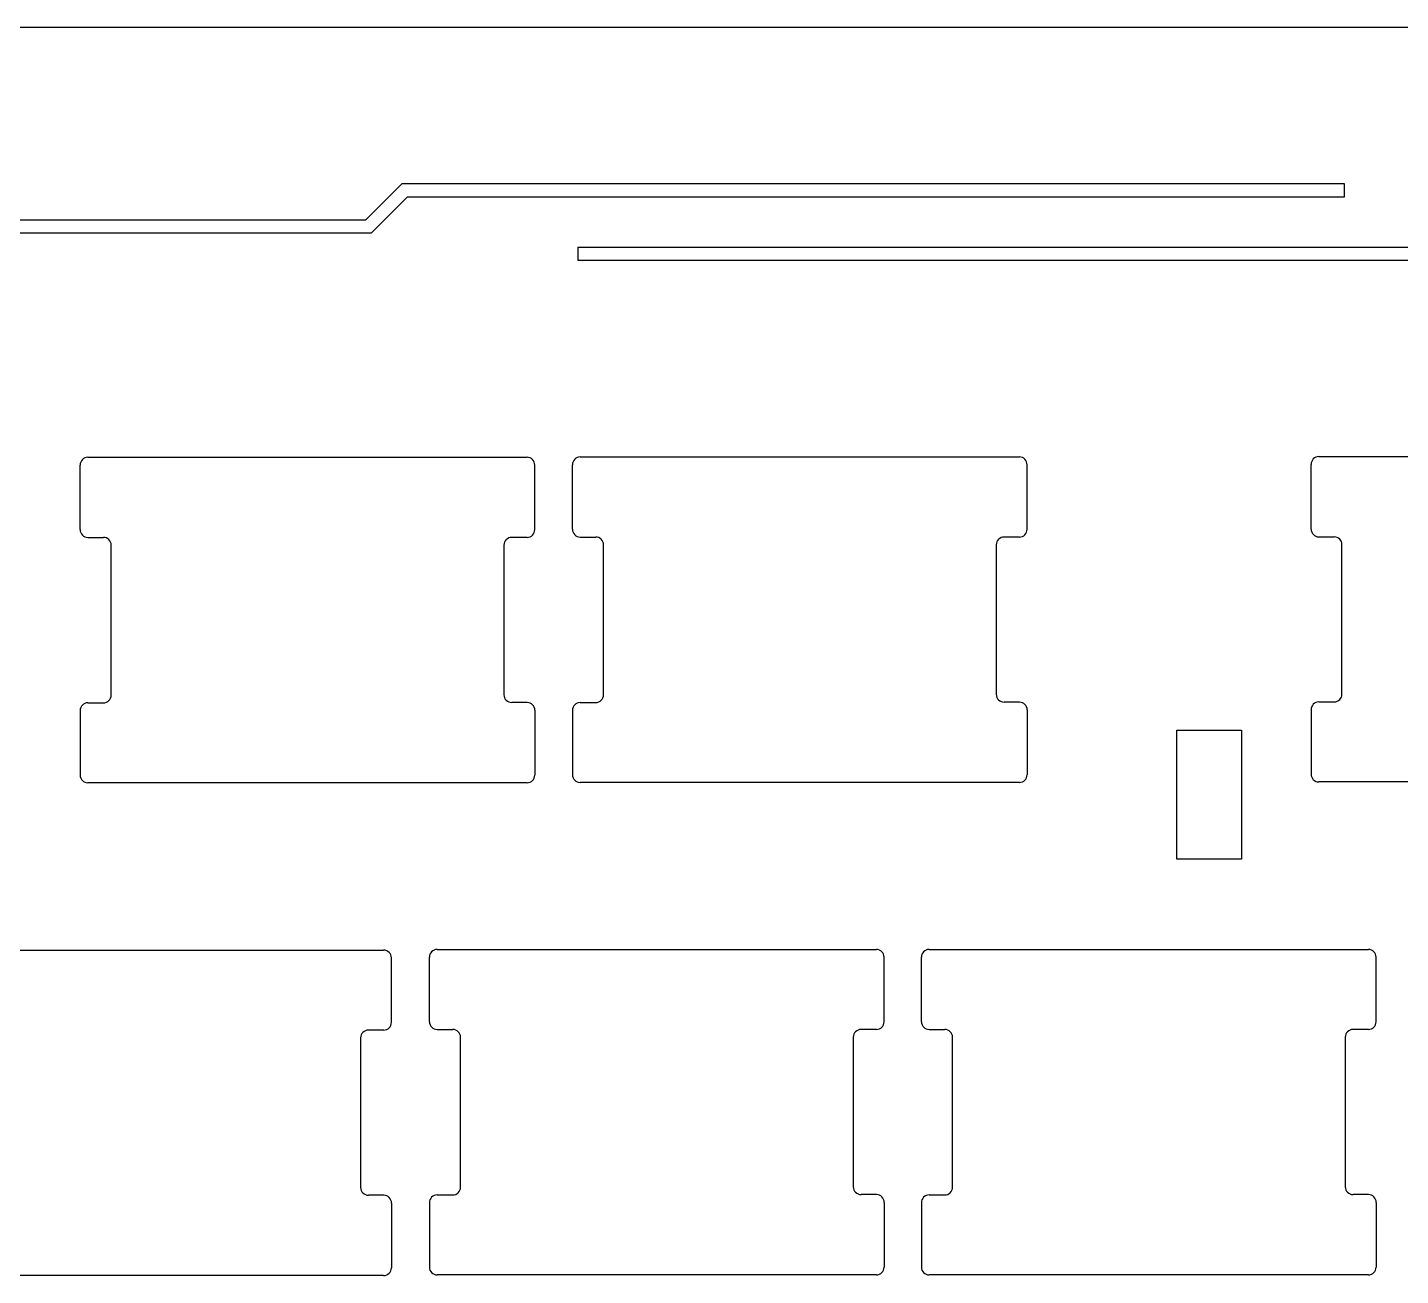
# Model space of a CAD drawing. Extents: x 7 to 394, y -192 to -46.
# Drawn here: x 268.3 to 321.4, y -101.7 to -53.4 of the extents above; entities that cross this region are included whole.
import ezdxf

# ---------------------------------------------------------------- set-up
doc = ezdxf.new("R2010")
doc.units = 0
doc.layers.add('Pcb_17aa', color=7, linetype='CONTINUOUS')

msp = doc.modelspace()

# ---------------------------------------------------------------- linework, layer by layer
at = {"layer": 'Pcb_17aa'}
for p, q in [((388.637, -53.3832), (266.466, -53.3806)), ((388.637, -53.3832, -1.6), (266.466, -53.3806, -1.6)), ((388.637, -53.3832), (266.466, -53.3806)), ((388.637, -53.3832, -1.6), (266.466, -53.3806, -1.6)), ((281.346, -60.8432), (282.755, -59.4335)), ((281.346, -60.8432, -1.6), (282.755, -59.4335, -1.6)), ((281.346, -60.8432), (282.755, -59.4335)), ((281.346, -60.8432, -1.6), (282.755, -59.4335, -1.6)), ((282.755, -59.4335), (282.755, -59.4335, -1.6)), ((319.255, -59.4335), (282.755, -59.4335)), ((319.255, -59.4335, -1.6), (282.755, -59.4335, -1.6)), ((282.755, -59.4335), (282.755, -59.4335, -1.6)), ((319.255, -59.4335), (282.755, -59.4335)), ((319.255, -59.4335, -1.6), (282.755, -59.4335, -1.6)), ((319.255, -59.4335), (319.255, -59.4335, -1.6)), ((319.255, -59.9338), (319.255, -59.4335)), ((319.255, -59.9338, -1.6), (319.255, -59.4335, -1.6)), ((319.255, -59.4335), (319.255, -59.4335, -1.6)), ((319.255, -59.9338), (319.255, -59.4335)), ((319.255, -59.9338, -1.6), (319.255, -59.4335, -1.6)), ((281.564, -61.3435), (282.976, -59.9313)), ((281.564, -61.3435, -1.6), (282.976, -59.9313, -1.6)), ((281.564, -61.3435), (282.976, -59.9313)), ((281.564, -61.3435, -1.6), (282.976, -59.9313, -1.6)), ((282.976, -59.9313), (282.976, -59.9313, -1.6)), ((282.976, -59.9313), (282.976, -59.9313, -1.6)), ((282.976, -59.9313), (319.255, -59.9338)), ((282.976, -59.9313, -1.6), (319.255, -59.9338, -1.6)), ((282.976, -59.9313), (319.255, -59.9338)), ((282.976, -59.9313, -1.6), (319.255, -59.9338, -1.6)), ((319.255, -59.9338), (319.255, -59.9338, -1.6)), ((319.255, -59.9338), (319.255, -59.9338, -1.6)), ((281.346, -60.8432), (265.844, -60.8432)), ((281.346, -60.8432, -1.6), (265.844, -60.8432, -1.6)), ((281.346, -60.8432), (265.844, -60.8432)), ((281.346, -60.8432, -1.6), (265.844, -60.8432, -1.6)), ((281.346, -60.8432), (281.346, -60.8432, -1.6)), ((281.346, -60.8432), (281.346, -60.8432, -1.6)), ((281.564, -61.3435), (265.844, -61.3435)), ((281.564, -61.3435, -1.6), (265.844, -61.3435, -1.6)), ((281.564, -61.3435), (265.844, -61.3435)), ((281.564, -61.3435, -1.6), (265.844, -61.3435, -1.6)), ((281.564, -61.3435), (281.564, -61.3435, -1.6)), ((281.564, -61.3435), (281.564, -61.3435, -1.6)), ((289.563, -61.8846), (289.563, -61.8846, -1.6)), ((289.563, -61.8846), (363.992, -61.8846)), ((289.563, -61.8846, -1.6), (363.992, -61.8846, -1.6)), ((289.563, -61.8846), (289.563, -61.8846, -1.6)), ((289.563, -61.8846), (289.563, -62.3849)), ((289.563, -61.8846, -1.6), (289.563, -62.3849, -1.6)), ((289.563, -61.8846), (363.992, -61.8846)), ((289.563, -61.8846), (289.563, -62.3849)), ((289.563, -61.8846, -1.6), (363.992, -61.8846, -1.6)), ((289.563, -61.8846, -1.6), (289.563, -62.3849, -1.6)), ((289.563, -62.3849), (289.563, -62.3849, -1.6)), ((289.563, -62.3849), (289.563, -62.3849, -1.6)), ((289.563, -62.3849), (363.992, -62.3849)), ((289.563, -62.3849, -1.6), (363.992, -62.3849, -1.6)), ((289.563, -62.3849), (363.992, -62.3849)), ((289.563, -62.3849, -1.6), (363.992, -62.3849, -1.6)), ((270.594, -70.0202), (270.594, -70.0202, -1.6)), ((270.594, -70.0202), (287.599, -70.0202)), ((270.594, -70.0202, -1.6), (287.599, -70.0202, -1.6)), ((270.594, -70.0202), (270.594, -70.0202, -1.6)), ((270.594, -70.0202), (287.599, -70.0202)), ((270.594, -70.0202, -1.6), (287.599, -70.0202, -1.6)), ((287.599, -70.0202), (287.599, -70.0202, -1.6)), ((287.599, -70.0202), (287.599, -70.0202, -1.6)), ((289.657, -70.0075), (289.657, -70.0075, -1.6)), ((289.657, -70.0075), (306.662, -70.0075)), ((289.657, -70.0075, -1.6), (306.662, -70.0075, -1.6)), ((289.657, -70.0075), (289.657, -70.0075, -1.6)), ((289.657, -70.0075), (306.662, -70.0075)), ((289.657, -70.0075, -1.6), (306.662, -70.0075, -1.6)), ((306.662, -70.0075), (306.662, -70.0075, -1.6)), ((306.662, -70.0075), (306.662, -70.0075, -1.6)), ((318.257, -69.9948), (318.257, -69.9948, -1.6)), ((318.257, -69.9948), (318.257, -69.9948, -1.6)), ((318.257, -69.9948), (335.262, -69.9948)), ((318.257, -69.9948, -1.6), (335.262, -69.9948, -1.6)), ((318.257, -69.9948), (335.262, -69.9948)), ((318.257, -69.9948, -1.6), (335.262, -69.9948, -1.6)), ((270.294, -70.3202), (270.294, -70.3202, -1.6)), ((270.294, -70.3202), (270.294, -70.3202, -1.6)), ((270.294, -72.8193), (270.294, -70.3202)), ((270.294, -72.8193, -1.6), (270.294, -70.3202, -1.6)), ((270.294, -72.8193), (270.294, -70.3202)), ((270.294, -72.8193, -1.6), (270.294, -70.3202, -1.6)), ((287.899, -70.3202), (287.899, -70.3202, -1.6)), ((287.901, -72.8193), (287.899, -70.3202)), ((287.901, -72.8193, -1.6), (287.899, -70.3202, -1.6)), ((287.899, -70.3202), (287.899, -70.3202, -1.6)), ((287.901, -72.8193), (287.899, -70.3202)), ((287.901, -72.8193, -1.6), (287.899, -70.3202, -1.6)), ((289.357, -70.3075), (289.357, -70.3075, -1.6)), ((289.357, -70.3075), (289.357, -70.3075, -1.6)), ((289.357, -72.8066), (289.357, -70.3075)), ((289.357, -72.8066, -1.6), (289.357, -70.3075, -1.6)), ((289.357, -72.8066), (289.357, -70.3075)), ((289.357, -72.8066, -1.6), (289.357, -70.3075, -1.6)), ((306.962, -70.3075), (306.962, -70.3075, -1.6)), ((306.964, -72.8066), (306.962, -70.3075)), ((306.964, -72.8066, -1.6), (306.962, -70.3075, -1.6)), ((306.962, -70.3075), (306.962, -70.3075, -1.6)), ((306.964, -72.8066), (306.962, -70.3075)), ((306.964, -72.8066, -1.6), (306.962, -70.3075, -1.6)), ((317.957, -70.2948), (317.957, -70.2948, -1.6)), ((317.96, -72.7989), (317.957, -70.2948)), ((317.96, -72.7989, -1.6), (317.957, -70.2948, -1.6)), ((317.957, -70.2948), (317.957, -70.2948, -1.6)), ((317.96, -72.7989), (317.957, -70.2948)), ((317.96, -72.7989, -1.6), (317.957, -70.2948, -1.6)), ((270.294, -72.8193), (270.294, -72.8193, -1.6)), ((270.294, -72.8193), (270.294, -72.8193, -1.6)), ((287.901, -72.8193), (287.901, -72.8193, -1.6)), ((287.901, -72.8193), (287.901, -72.8193, -1.6)), ((289.357, -72.8066), (289.357, -72.8066, -1.6)), ((289.357, -72.8066), (289.357, -72.8066, -1.6)), ((306.964, -72.8066), (306.964, -72.8066, -1.6)), ((306.964, -72.8066), (306.964, -72.8066, -1.6)), ((317.96, -72.7989), (317.96, -72.7989, -1.6)), ((317.96, -72.7989), (317.96, -72.7989, -1.6)), ((270.594, -73.1193), (271.198, -73.1187)), ((270.594, -73.1193, -1.6), (271.198, -73.1187, -1.6)), ((270.594, -73.1193), (271.198, -73.1187)), ((270.594, -73.1193, -1.6), (271.198, -73.1187, -1.6)), ((270.594, -73.1193), (270.594, -73.1193, -1.6)), ((270.594, -73.1193), (270.594, -73.1193, -1.6)), ((271.198, -73.1187), (271.198, -73.1187, -1.6)), ((271.198, -73.1187), (271.198, -73.1187, -1.6)), ((287.007, -73.119), (287.007, -73.119, -1.6)), ((287.601, -73.1193), (287.007, -73.119)), ((287.601, -73.1193, -1.6), (287.007, -73.119, -1.6)), ((287.007, -73.119), (287.007, -73.119, -1.6)), ((287.601, -73.1193), (287.007, -73.119)), ((287.601, -73.1193, -1.6), (287.007, -73.119, -1.6)), ((287.601, -73.1193), (287.601, -73.1193, -1.6)), ((287.601, -73.1193), (287.601, -73.1193, -1.6)), ((289.657, -73.1066), (290.261, -73.106)), ((289.657, -73.1066, -1.6), (290.261, -73.106, -1.6)), ((289.657, -73.1066), (290.261, -73.106)), ((289.657, -73.1066, -1.6), (290.261, -73.106, -1.6)), ((289.657, -73.1066), (289.657, -73.1066, -1.6)), ((289.657, -73.1066), (289.657, -73.1066, -1.6)), ((290.261, -73.106), (290.261, -73.106, -1.6)), ((290.261, -73.106), (290.261, -73.106, -1.6)), ((306.07, -73.1063), (306.07, -73.1063, -1.6)), ((306.664, -73.1066), (306.07, -73.1063)), ((306.664, -73.1066, -1.6), (306.07, -73.1063, -1.6)), ((306.07, -73.1063), (306.07, -73.1063, -1.6)), ((306.664, -73.1066), (306.07, -73.1063)), ((306.664, -73.1066, -1.6), (306.07, -73.1063, -1.6)), ((306.664, -73.1066), (306.664, -73.1066, -1.6)), ((306.664, -73.1066), (306.664, -73.1066, -1.6)), ((318.26, -73.0989), (318.26, -73.0989, -1.6)), ((318.26, -73.0989), (318.853, -73.0992)), ((318.26, -73.0989, -1.6), (318.853, -73.0992, -1.6)), ((318.26, -73.0989), (318.26, -73.0989, -1.6)), ((318.26, -73.0989), (318.853, -73.0992)), ((318.26, -73.0989, -1.6), (318.853, -73.0992, -1.6)), ((318.853, -73.0992), (318.853, -73.0992, -1.6)), ((318.853, -73.0992), (318.853, -73.0992, -1.6)), ((271.498, -73.4187), (271.498, -73.4187, -1.6)), ((271.498, -73.4187), (271.498, -73.4187, -1.6)), ((271.498, -79.2246), (271.498, -73.4187)), ((271.498, -79.2246, -1.6), (271.498, -73.4187, -1.6)), ((271.498, -79.2246), (271.498, -73.4187)), ((271.498, -79.2246, -1.6), (271.498, -73.4187, -1.6)), ((286.707, -73.419), (286.707, -73.419, -1.6)), ((286.707, -73.419), (286.707, -73.419, -1.6)), ((286.707, -73.419), (286.707, -79.2096)), ((286.707, -73.419, -1.6), (286.707, -79.2096, -1.6)), ((286.707, -73.419), (286.707, -79.2096)), ((286.707, -73.419, -1.6), (286.707, -79.2096, -1.6)), ((290.561, -73.406), (290.561, -73.406, -1.6)), ((290.561, -73.406), (290.561, -73.406, -1.6)), ((290.561, -79.2119), (290.561, -73.406)), ((290.561, -79.2119, -1.6), (290.561, -73.406, -1.6)), ((290.561, -79.2119), (290.561, -73.406)), ((290.561, -79.2119, -1.6), (290.561, -73.406, -1.6)), ((305.77, -73.4063), (305.77, -73.4063, -1.6)), ((305.77, -73.4063), (305.77, -73.4063, -1.6)), ((305.77, -73.4063), (305.77, -79.1969)), ((305.77, -73.4063, -1.6), (305.77, -79.1969, -1.6)), ((305.77, -73.4063), (305.77, -79.1969)), ((305.77, -73.4063, -1.6), (305.77, -79.1969, -1.6)), ((319.153, -73.3992), (319.153, -73.3992, -1.6)), ((319.154, -79.1896), (319.153, -73.3992)), ((319.154, -79.1896, -1.6), (319.153, -73.3992, -1.6)), ((319.153, -73.3992), (319.153, -73.3992, -1.6)), ((319.154, -79.1896), (319.153, -73.3992)), ((319.154, -79.1896, -1.6), (319.153, -73.3992, -1.6)), ((286.707, -79.2096), (286.707, -79.2096, -1.6)), ((286.707, -79.2096), (286.707, -79.2096, -1.6)), ((290.561, -79.2119), (290.561, -79.2119, -1.6)), ((290.561, -79.2119), (290.561, -79.2119, -1.6)), ((305.77, -79.1969), (305.77, -79.1969, -1.6)), ((305.77, -79.1969), (305.77, -79.1969, -1.6)), ((319.154, -79.1896), (319.154, -79.1896, -1.6)), ((319.154, -79.1896), (319.154, -79.1896, -1.6)), ((270.594, -79.5246), (270.594, -79.5246, -1.6)), ((270.594, -79.5246), (270.594, -79.5246, -1.6)), ((270.594, -79.5246), (271.198, -79.5246)), ((270.594, -79.5246, -1.6), (271.198, -79.5246, -1.6)), ((270.594, -79.5246), (271.198, -79.5246)), ((270.594, -79.5246, -1.6), (271.198, -79.5246, -1.6)), ((271.198, -79.5246), (271.198, -79.5246, -1.6)), ((271.198, -79.5246), (271.198, -79.5246, -1.6)), ((271.498, -79.2246), (271.498, -79.2246, -1.6)), ((271.498, -79.2246), (271.498, -79.2246, -1.6)), ((287.007, -79.5096), (287.007, -79.5096, -1.6)), ((287.007, -79.5096), (287.007, -79.5096, -1.6)), ((287.604, -79.5119), (287.007, -79.5096)), ((287.604, -79.5119, -1.6), (287.007, -79.5096, -1.6)), ((287.604, -79.5119), (287.007, -79.5096)), ((287.604, -79.5119, -1.6), (287.007, -79.5096, -1.6)), ((287.604, -79.5119), (287.604, -79.5119, -1.6)), ((287.604, -79.5119), (287.604, -79.5119, -1.6)), ((289.657, -79.5119), (289.657, -79.5119, -1.6)), ((289.657, -79.5119), (289.657, -79.5119, -1.6)), ((289.657, -79.5119), (290.261, -79.5119)), ((289.657, -79.5119, -1.6), (290.261, -79.5119, -1.6)), ((289.657, -79.5119), (290.261, -79.5119)), ((289.657, -79.5119, -1.6), (290.261, -79.5119, -1.6)), ((290.261, -79.5119), (290.261, -79.5119, -1.6)), ((290.261, -79.5119), (290.261, -79.5119, -1.6)), ((306.07, -79.4969), (306.07, -79.4969, -1.6)), ((306.07, -79.4969), (306.07, -79.4969, -1.6)), ((306.667, -79.4992), (306.07, -79.4969)), ((306.667, -79.4992, -1.6), (306.07, -79.4969, -1.6)), ((306.667, -79.4992), (306.07, -79.4969)), ((306.667, -79.4992, -1.6), (306.07, -79.4969, -1.6)), ((306.667, -79.4992), (306.667, -79.4992, -1.6)), ((306.667, -79.4992), (306.667, -79.4992, -1.6)), ((318.257, -79.489), (318.257, -79.489, -1.6)), ((318.257, -79.489), (318.854, -79.4896)), ((318.257, -79.489, -1.6), (318.854, -79.4896, -1.6)), ((318.257, -79.489), (318.257, -79.489, -1.6)), ((318.257, -79.489), (318.854, -79.4896)), ((318.257, -79.489, -1.6), (318.854, -79.4896, -1.6)), ((318.854, -79.4896), (318.854, -79.4896, -1.6)), ((318.854, -79.4896), (318.854, -79.4896, -1.6)), ((270.294, -79.8246), (270.294, -79.8246, -1.6)), ((270.294, -79.8246), (270.294, -82.3186)), ((270.294, -79.8246, -1.6), (270.294, -82.3186, -1.6)), ((270.294, -79.8246), (270.294, -79.8246, -1.6)), ((270.294, -79.8246), (270.294, -82.3186)), ((270.294, -79.8246, -1.6), (270.294, -82.3186, -1.6)), ((287.904, -79.8119), (287.899, -82.3189)), ((287.904, -79.8119, -1.6), (287.899, -82.3189, -1.6)), ((287.904, -79.8119), (287.899, -82.3189)), ((287.904, -79.8119, -1.6), (287.899, -82.3189, -1.6)), ((287.904, -79.8119), (287.904, -79.8119, -1.6)), ((287.904, -79.8119), (287.904, -79.8119, -1.6)), ((289.357, -79.8119), (289.357, -79.8119, -1.6)), ((289.357, -79.8119), (289.357, -82.3059)), ((289.357, -79.8119, -1.6), (289.357, -82.3059, -1.6)), ((289.357, -79.8119), (289.357, -79.8119, -1.6)), ((289.357, -79.8119), (289.357, -82.3059)), ((289.357, -79.8119, -1.6), (289.357, -82.3059, -1.6)), ((306.967, -79.7992), (306.962, -82.3062)), ((306.967, -79.7992, -1.6), (306.962, -82.3062, -1.6)), ((306.967, -79.7992), (306.962, -82.3062)), ((306.967, -79.7992, -1.6), (306.962, -82.3062, -1.6)), ((306.967, -79.7992), (306.967, -79.7992, -1.6)), ((306.967, -79.7992), (306.967, -79.7992, -1.6)), ((317.957, -79.789), (317.957, -79.789, -1.6)), ((317.957, -79.789), (317.957, -79.789, -1.6)), ((317.957, -79.789), (317.957, -82.2881)), ((317.957, -79.789, -1.6), (317.957, -82.2881, -1.6)), ((317.957, -79.789), (317.957, -82.2881)), ((317.957, -79.789, -1.6), (317.957, -82.2881, -1.6)), ((312.758, -80.5777), (312.758, -80.5777, -1.6)), ((312.758, -85.5777), (312.758, -80.5777)), ((312.758, -85.5777, -1.6), (312.758, -80.5777, -1.6)), ((312.758, -80.5777), (312.758, -80.5777, -1.6)), ((312.758, -80.5777), (315.26, -80.5777)), ((312.758, -80.5777, -1.6), (315.26, -80.5777, -1.6)), ((312.758, -85.5777), (312.758, -80.5777)), ((312.758, -80.5777), (315.26, -80.5777)), ((312.758, -85.5777, -1.6), (312.758, -80.5777, -1.6)), ((312.758, -80.5777, -1.6), (315.26, -80.5777, -1.6)), ((315.26, -80.5777), (315.26, -80.5777, -1.6)), ((315.26, -80.5777), (315.26, -80.5777, -1.6)), ((315.26, -80.5777), (315.26, -85.5777)), ((315.26, -80.5777, -1.6), (315.26, -85.5777, -1.6)), ((315.26, -80.5777), (315.26, -85.5777)), ((315.26, -80.5777, -1.6), (315.26, -85.5777, -1.6)), ((270.294, -82.3186), (270.294, -82.3186, -1.6)), ((270.294, -82.3186), (270.294, -82.3186, -1.6)), ((287.899, -82.3189), (287.899, -82.3189, -1.6)), ((287.899, -82.3189), (287.899, -82.3189, -1.6)), ((289.357, -82.3059), (289.357, -82.3059, -1.6)), ((289.357, -82.3059), (289.357, -82.3059, -1.6)), ((306.962, -82.3062), (306.962, -82.3062, -1.6)), ((306.962, -82.3062), (306.962, -82.3062, -1.6)), ((317.957, -82.2881), (317.957, -82.2881, -1.6)), ((317.957, -82.2881), (317.957, -82.2881, -1.6)), ((270.594, -82.6186), (270.594, -82.6186, -1.6)), ((287.599, -82.6189), (270.594, -82.6186)), ((287.599, -82.6189, -1.6), (270.594, -82.6186, -1.6)), ((270.594, -82.6186), (270.594, -82.6186, -1.6)), ((287.599, -82.6189), (270.594, -82.6186)), ((287.599, -82.6189, -1.6), (270.594, -82.6186, -1.6)), ((287.599, -82.6189), (287.599, -82.6189, -1.6)), ((287.599, -82.6189), (287.599, -82.6189, -1.6)), ((289.657, -82.6059), (289.657, -82.6059, -1.6)), ((306.662, -82.6062), (289.657, -82.6059)), ((306.662, -82.6062, -1.6), (289.657, -82.6059, -1.6)), ((289.657, -82.6059), (289.657, -82.6059, -1.6)), ((306.662, -82.6062), (289.657, -82.6059)), ((306.662, -82.6062, -1.6), (289.657, -82.6059, -1.6)), ((306.662, -82.6062), (306.662, -82.6062, -1.6)), ((306.662, -82.6062), (306.662, -82.6062, -1.6)), ((318.257, -82.5881), (318.257, -82.5881, -1.6)), ((318.257, -82.5881), (318.257, -82.5881, -1.6)), ((335.262, -82.5881), (318.257, -82.5881)), ((335.262, -82.5881, -1.6), (318.257, -82.5881, -1.6)), ((335.262, -82.5881), (318.257, -82.5881)), ((335.262, -82.5881, -1.6), (318.257, -82.5881, -1.6)), ((312.758, -85.5777), (312.758, -85.5777, -1.6)), ((312.758, -85.5777), (312.758, -85.5777, -1.6)), ((315.26, -85.5777), (312.758, -85.5777)), ((315.26, -85.5777, -1.6), (312.758, -85.5777, -1.6)), ((315.26, -85.5777), (312.758, -85.5777)), ((315.26, -85.5777, -1.6), (312.758, -85.5777, -1.6)), ((315.26, -85.5777), (315.26, -85.5777, -1.6)), ((315.26, -85.5777), (315.26, -85.5777, -1.6)), ((265.044, -89.0956), (282.049, -89.0956)), ((265.044, -89.0956, -1.6), (282.049, -89.0956, -1.6)), ((265.044, -89.0956), (282.049, -89.0956)), ((265.044, -89.0956, -1.6), (282.049, -89.0956, -1.6)), ((282.049, -89.0956), (282.049, -89.0956, -1.6)), ((282.049, -89.0956), (282.049, -89.0956, -1.6)), ((284.119, -89.0702), (284.119, -89.0702, -1.6)), ((284.119, -89.0702), (301.125, -89.0702)), ((284.119, -89.0702, -1.6), (301.125, -89.0702, -1.6)), ((284.119, -89.0702), (284.119, -89.0702, -1.6)), ((284.119, -89.0702), (301.125, -89.0702)), ((284.119, -89.0702, -1.6), (301.125, -89.0702, -1.6)), ((301.125, -89.0702), (301.125, -89.0702, -1.6)), ((301.125, -89.0702), (301.125, -89.0702, -1.6)), ((303.169, -89.0702), (303.169, -89.0702, -1.6)), ((303.169, -89.0702), (320.175, -89.0702)), ((303.169, -89.0702, -1.6), (320.175, -89.0702, -1.6)), ((303.169, -89.0702), (303.169, -89.0702, -1.6)), ((303.169, -89.0702), (320.175, -89.0702)), ((303.169, -89.0702, -1.6), (320.175, -89.0702, -1.6)), ((320.175, -89.0702), (320.175, -89.0702, -1.6)), ((320.175, -89.0702), (320.175, -89.0702, -1.6)), ((282.349, -89.3956), (282.349, -89.3956, -1.6)), ((282.351, -91.8947), (282.349, -89.3956)), ((282.351, -91.8947, -1.6), (282.349, -89.3956, -1.6)), ((282.349, -89.3956), (282.349, -89.3956, -1.6)), ((282.351, -91.8947), (282.349, -89.3956)), ((282.351, -91.8947, -1.6), (282.349, -89.3956, -1.6)), ((283.819, -89.3702), (283.819, -89.3702, -1.6)), ((283.819, -89.3702), (283.819, -89.3702, -1.6)), ((283.82, -91.8693), (283.819, -89.3702)), ((283.82, -91.8693, -1.6), (283.819, -89.3702, -1.6)), ((283.82, -91.8693), (283.819, -89.3702)), ((283.82, -91.8693, -1.6), (283.819, -89.3702, -1.6)), ((301.425, -89.3702), (301.425, -89.3702, -1.6)), ((301.427, -91.8693), (301.425, -89.3702)), ((301.427, -91.8693, -1.6), (301.425, -89.3702, -1.6)), ((301.425, -89.3702), (301.425, -89.3702, -1.6)), ((301.427, -91.8693), (301.425, -89.3702)), ((301.427, -91.8693, -1.6), (301.425, -89.3702, -1.6)), ((302.869, -89.3702), (302.869, -89.3702, -1.6)), ((302.869, -89.3702), (302.869, -89.3702, -1.6)), ((302.87, -91.8693), (302.869, -89.3702)), ((302.87, -91.8693, -1.6), (302.869, -89.3702, -1.6)), ((302.87, -91.8693), (302.869, -89.3702)), ((302.87, -91.8693, -1.6), (302.869, -89.3702, -1.6)), ((320.475, -89.3702), (320.475, -89.3702, -1.6)), ((320.477, -91.8693), (320.475, -89.3702)), ((320.477, -91.8693, -1.6), (320.475, -89.3702, -1.6)), ((320.475, -89.3702), (320.475, -89.3702, -1.6)), ((320.477, -91.8693), (320.475, -89.3702)), ((320.477, -91.8693, -1.6), (320.475, -89.3702, -1.6)), ((282.351, -91.8947), (282.351, -91.8947, -1.6)), ((282.351, -91.8947), (282.351, -91.8947, -1.6)), ((283.82, -91.8693), (283.82, -91.8693, -1.6)), ((283.82, -91.8693), (283.82, -91.8693, -1.6)), ((301.427, -91.8693), (301.427, -91.8693, -1.6)), ((301.427, -91.8693), (301.427, -91.8693, -1.6)), ((302.87, -91.8693), (302.87, -91.8693, -1.6)), ((302.87, -91.8693), (302.87, -91.8693, -1.6)), ((320.477, -91.8693), (320.477, -91.8693, -1.6)), ((320.477, -91.8693), (320.477, -91.8693, -1.6)), ((281.157, -92.4944), (281.157, -92.4944, -1.6)), ((281.157, -92.4944), (281.157, -92.4944, -1.6)), ((281.157, -92.4944), (281.157, -98.285)), ((281.157, -92.4944, -1.6), (281.157, -98.285, -1.6)), ((281.157, -92.4944), (281.157, -98.285)), ((281.157, -92.4944, -1.6), (281.157, -98.285, -1.6)), ((281.457, -92.1944), (281.457, -92.1944, -1.6)), ((282.051, -92.1947), (281.457, -92.1944)), ((282.051, -92.1947, -1.6), (281.457, -92.1944, -1.6)), ((281.457, -92.1944), (281.457, -92.1944, -1.6)), ((282.051, -92.1947), (281.457, -92.1944)), ((282.051, -92.1947, -1.6), (281.457, -92.1944, -1.6)), ((282.051, -92.1947), (282.051, -92.1947, -1.6)), ((282.051, -92.1947), (282.051, -92.1947, -1.6)), ((284.12, -92.1693), (284.724, -92.1687)), ((284.12, -92.1693, -1.6), (284.724, -92.1687, -1.6)), ((284.12, -92.1693), (284.724, -92.1687)), ((284.12, -92.1693, -1.6), (284.724, -92.1687, -1.6)), ((284.12, -92.1693), (284.12, -92.1693, -1.6)), ((284.12, -92.1693), (284.12, -92.1693, -1.6)), ((284.724, -92.1687), (284.724, -92.1687, -1.6)), ((284.724, -92.1687), (284.724, -92.1687, -1.6)), ((285.024, -92.4687), (285.024, -92.4687, -1.6)), ((285.024, -92.4687), (285.024, -92.4687, -1.6)), ((285.024, -98.2746), (285.024, -92.4687)), ((285.024, -98.2746, -1.6), (285.024, -92.4687, -1.6)), ((285.024, -98.2746), (285.024, -92.4687)), ((285.024, -98.2746, -1.6), (285.024, -92.4687, -1.6)), ((300.233, -92.469), (300.233, -92.469, -1.6)), ((300.233, -92.469), (300.233, -92.469, -1.6)), ((300.233, -92.469), (300.233, -98.2596)), ((300.233, -92.469, -1.6), (300.233, -98.2596, -1.6)), ((300.233, -92.469), (300.233, -98.2596)), ((300.233, -92.469, -1.6), (300.233, -98.2596, -1.6)), ((300.533, -92.169), (300.533, -92.169, -1.6)), ((301.127, -92.1693), (300.533, -92.169)), ((301.127, -92.1693, -1.6), (300.533, -92.169, -1.6)), ((300.533, -92.169), (300.533, -92.169, -1.6)), ((301.127, -92.1693), (300.533, -92.169)), ((301.127, -92.1693, -1.6), (300.533, -92.169, -1.6)), ((301.127, -92.1693), (301.127, -92.1693, -1.6)), ((301.127, -92.1693), (301.127, -92.1693, -1.6)), ((303.17, -92.1693), (303.774, -92.1687)), ((303.17, -92.1693, -1.6), (303.774, -92.1687, -1.6)), ((303.17, -92.1693), (303.774, -92.1687)), ((303.17, -92.1693, -1.6), (303.774, -92.1687, -1.6)), ((303.17, -92.1693), (303.17, -92.1693, -1.6)), ((303.17, -92.1693), (303.17, -92.1693, -1.6)), ((303.774, -92.1687), (303.774, -92.1687, -1.6)), ((303.774, -92.1687), (303.774, -92.1687, -1.6)), ((304.074, -92.4687), (304.074, -92.4687, -1.6)), ((304.074, -92.4687), (304.074, -92.4687, -1.6)), ((304.074, -98.2746), (304.074, -92.4687)), ((304.074, -98.2746, -1.6), (304.074, -92.4687, -1.6)), ((304.074, -98.2746), (304.074, -92.4687)), ((304.074, -98.2746, -1.6), (304.074, -92.4687, -1.6)), ((319.283, -92.469), (319.283, -92.469, -1.6)), ((319.283, -92.469), (319.283, -92.469, -1.6)), ((319.283, -92.469), (319.283, -98.2596)), ((319.283, -92.469, -1.6), (319.283, -98.2596, -1.6)), ((319.283, -92.469), (319.283, -98.2596)), ((319.283, -92.469, -1.6), (319.283, -98.2596, -1.6)), ((319.583, -92.169), (319.583, -92.169, -1.6)), ((320.177, -92.1693), (319.583, -92.169)), ((320.177, -92.1693, -1.6), (319.583, -92.169, -1.6)), ((319.583, -92.169), (319.583, -92.169, -1.6)), ((320.177, -92.1693), (319.583, -92.169)), ((320.177, -92.1693, -1.6), (319.583, -92.169, -1.6)), ((320.177, -92.1693), (320.177, -92.1693, -1.6)), ((320.177, -92.1693), (320.177, -92.1693, -1.6)), ((281.157, -98.285), (281.157, -98.285, -1.6)), ((281.157, -98.285), (281.157, -98.285, -1.6)), ((285.024, -98.2746), (285.024, -98.2746, -1.6)), ((285.024, -98.2746), (285.024, -98.2746, -1.6)), ((300.233, -98.2596), (300.233, -98.2596, -1.6)), ((300.233, -98.2596), (300.233, -98.2596, -1.6)), ((304.074, -98.2746), (304.074, -98.2746, -1.6)), ((304.074, -98.2746), (304.074, -98.2746, -1.6)), ((319.283, -98.2596), (319.283, -98.2596, -1.6)), ((319.283, -98.2596), (319.283, -98.2596, -1.6)), ((281.457, -98.585), (281.457, -98.585, -1.6)), ((281.457, -98.585), (281.457, -98.585, -1.6)), ((282.054, -98.5873), (281.457, -98.585)), ((282.054, -98.5873, -1.6), (281.457, -98.585, -1.6)), ((282.054, -98.5873), (281.457, -98.585)), ((282.054, -98.5873, -1.6), (281.457, -98.585, -1.6)), ((282.054, -98.5873), (282.054, -98.5873, -1.6)), ((282.054, -98.5873), (282.054, -98.5873, -1.6)), ((283.819, -98.8746), (283.819, -98.8746, -1.6)), ((283.819, -98.8746), (283.819, -101.369)), ((283.819, -98.8746, -1.6), (283.819, -101.369, -1.6)), ((283.819, -98.8746), (283.819, -98.8746, -1.6)), ((283.819, -98.8746), (283.819, -101.369)), ((283.819, -98.8746, -1.6), (283.819, -101.369, -1.6)), ((284.119, -98.5746), (284.119, -98.5746, -1.6)), ((284.119, -98.5746), (284.119, -98.5746, -1.6)), ((284.119, -98.5746), (284.724, -98.5746)), ((284.119, -98.5746, -1.6), (284.724, -98.5746, -1.6)), ((284.119, -98.5746), (284.724, -98.5746)), ((284.119, -98.5746, -1.6), (284.724, -98.5746, -1.6)), ((284.724, -98.5746), (284.724, -98.5746, -1.6)), ((284.724, -98.5746), (284.724, -98.5746, -1.6)), ((300.533, -98.5596), (300.533, -98.5596, -1.6)), ((300.533, -98.5596), (300.533, -98.5596, -1.6)), ((301.129, -98.5619), (300.533, -98.5596)), ((301.129, -98.5619, -1.6), (300.533, -98.5596, -1.6)), ((301.129, -98.5619), (300.533, -98.5596)), ((301.129, -98.5619, -1.6), (300.533, -98.5596, -1.6)), ((301.129, -98.5619), (301.129, -98.5619, -1.6)), ((301.129, -98.5619), (301.129, -98.5619, -1.6)), ((301.429, -98.8619), (301.425, -101.369)), ((301.429, -98.8619, -1.6), (301.425, -101.369, -1.6)), ((301.429, -98.8619), (301.425, -101.369)), ((301.429, -98.8619, -1.6), (301.425, -101.369, -1.6)), ((301.429, -98.8619), (301.429, -98.8619, -1.6)), ((301.429, -98.8619), (301.429, -98.8619, -1.6)), ((302.869, -98.8746), (302.869, -98.8746, -1.6)), ((302.869, -98.8746), (302.869, -101.369)), ((302.869, -98.8746, -1.6), (302.869, -101.369, -1.6)), ((302.869, -98.8746), (302.869, -98.8746, -1.6)), ((302.869, -98.8746), (302.869, -101.369)), ((302.869, -98.8746, -1.6), (302.869, -101.369, -1.6)), ((303.169, -98.5746), (303.169, -98.5746, -1.6)), ((303.169, -98.5746), (303.169, -98.5746, -1.6)), ((303.169, -98.5746), (303.774, -98.5746)), ((303.169, -98.5746, -1.6), (303.774, -98.5746, -1.6)), ((303.169, -98.5746), (303.774, -98.5746)), ((303.169, -98.5746, -1.6), (303.774, -98.5746, -1.6)), ((303.774, -98.5746), (303.774, -98.5746, -1.6)), ((303.774, -98.5746), (303.774, -98.5746, -1.6)), ((319.583, -98.5596), (319.583, -98.5596, -1.6)), ((319.583, -98.5596), (319.583, -98.5596, -1.6)), ((320.179, -98.5619), (319.583, -98.5596)), ((320.179, -98.5619, -1.6), (319.583, -98.5596, -1.6)), ((320.179, -98.5619), (319.583, -98.5596)), ((320.179, -98.5619, -1.6), (319.583, -98.5596, -1.6)), ((320.179, -98.5619), (320.179, -98.5619, -1.6)), ((320.179, -98.5619), (320.179, -98.5619, -1.6)), ((320.479, -98.8619), (320.475, -101.369)), ((320.479, -98.8619, -1.6), (320.475, -101.369, -1.6)), ((320.479, -98.8619), (320.475, -101.369)), ((320.479, -98.8619, -1.6), (320.475, -101.369, -1.6)), ((320.479, -98.8619), (320.479, -98.8619, -1.6)), ((320.479, -98.8619), (320.479, -98.8619, -1.6)), ((282.354, -98.8873), (282.349, -101.394)), ((282.354, -98.8873, -1.6), (282.349, -101.394, -1.6)), ((282.354, -98.8873), (282.349, -101.394)), ((282.354, -98.8873, -1.6), (282.349, -101.394, -1.6)), ((282.354, -98.8873), (282.354, -98.8873, -1.6)), ((282.354, -98.8873), (282.354, -98.8873, -1.6)), ((282.349, -101.394), (282.349, -101.394, -1.6)), ((282.349, -101.394), (282.349, -101.394, -1.6)), ((283.819, -101.369), (283.819, -101.369, -1.6)), ((283.819, -101.369), (283.819, -101.369, -1.6)), ((301.425, -101.369), (301.425, -101.369, -1.6)), ((301.425, -101.369), (301.425, -101.369, -1.6)), ((302.869, -101.369), (302.869, -101.369, -1.6)), ((302.869, -101.369), (302.869, -101.369, -1.6)), ((320.475, -101.369), (320.475, -101.369, -1.6)), ((320.475, -101.369), (320.475, -101.369, -1.6)), ((282.049, -101.694), (265.044, -101.694)), ((282.049, -101.694, -1.6), (265.044, -101.694, -1.6)), ((282.049, -101.694), (265.044, -101.694)), ((282.049, -101.694, -1.6), (265.044, -101.694, -1.6)), ((282.049, -101.694), (282.049, -101.694, -1.6)), ((282.049, -101.694), (282.049, -101.694, -1.6)), ((284.119, -101.669), (284.119, -101.669, -1.6)), ((301.125, -101.669), (284.119, -101.669)), ((301.125, -101.669, -1.6), (284.119, -101.669, -1.6)), ((284.119, -101.669), (284.119, -101.669, -1.6)), ((301.125, -101.669), (284.119, -101.669)), ((301.125, -101.669, -1.6), (284.119, -101.669, -1.6)), ((301.125, -101.669), (301.125, -101.669, -1.6)), ((301.125, -101.669), (301.125, -101.669, -1.6)), ((303.169, -101.669), (303.169, -101.669, -1.6)), ((320.175, -101.669), (303.169, -101.669)), ((320.175, -101.669, -1.6), (303.169, -101.669, -1.6)), ((303.169, -101.669), (303.169, -101.669, -1.6)), ((320.175, -101.669), (303.169, -101.669)), ((320.175, -101.669, -1.6), (303.169, -101.669, -1.6)), ((320.175, -101.669), (320.175, -101.669, -1.6)), ((320.175, -101.669), (320.175, -101.669, -1.6))]:
    msp.add_line(p, q, dxfattribs=at)
for centre, start, end in [((270.594, -70.3202), 90, 180), ((270.594, -70.3202, -1.6), 90, 180), ((270.594, -70.3202), 90, 180), ((270.594, -70.3202, -1.6), 90, 180), ((287.599, -70.3202), 0, 90), ((287.599, -70.3202, -1.6), 0, 90), ((287.599, -70.3202), 0, 90), ((287.599, -70.3202, -1.6), 0, 90), ((289.657, -70.3075), 90, 180), ((289.657, -70.3075, -1.6), 90, 180), ((289.657, -70.3075), 90, 180), ((289.657, -70.3075, -1.6), 90, 180), ((306.662, -70.3075), 0, 90), ((306.662, -70.3075, -1.6), 0, 90), ((306.662, -70.3075), 0, 90), ((306.662, -70.3075, -1.6), 0, 90), ((318.257, -70.2948), 90, 180), ((318.257, -70.2948, -1.6), 90, 180), ((318.257, -70.2948), 90, 180), ((318.257, -70.2948, -1.6), 90, 180), ((270.594, -72.8193), 180, -90), ((270.594, -72.8193, -1.6), 180, -90), ((270.594, -72.8193), 180, -90), ((270.594, -72.8193, -1.6), 180, -90), ((287.601, -72.8193), -90, 0), ((287.601, -72.8193, -1.6), -90, 0), ((287.601, -72.8193), -90, 0), ((287.601, -72.8193, -1.6), -90, 0), ((289.657, -72.8066), 180, -90), ((289.657, -72.8066, -1.6), 180, -90), ((289.657, -72.8066), 180, -90), ((289.657, -72.8066, -1.6), 180, -90), ((306.664, -72.8066), -90, 0), ((306.664, -72.8066, -1.6), -90, 0), ((306.664, -72.8066), -90, 0), ((306.664, -72.8066, -1.6), -90, 0), ((318.26, -72.7989), 180, -90), ((318.26, -72.7989, -1.6), 180, -90), ((318.26, -72.7989), 180, -90), ((318.26, -72.7989, -1.6), 180, -90), ((271.198, -73.4187), 0, 90), ((271.198, -73.4187, -1.6), 0, 90), ((271.198, -73.4187), 0, 90), ((271.198, -73.4187, -1.6), 0, 90), ((287.007, -73.419), 90, 180), ((287.007, -73.419, -1.6), 90, 180), ((287.007, -73.419), 90, 180), ((287.007, -73.419, -1.6), 90, 180), ((290.261, -73.406), 0, 90), ((290.261, -73.406, -1.6), 0, 90), ((290.261, -73.406), 0, 90), ((290.261, -73.406, -1.6), 0, 90), ((306.07, -73.4063), 90, 180), ((306.07, -73.4063, -1.6), 90, 180), ((306.07, -73.4063), 90, 180), ((306.07, -73.4063, -1.6), 90, 180), ((318.853, -73.3992), 0, 90), ((318.853, -73.3992, -1.6), 0, 90), ((318.853, -73.3992), 0, 90), ((318.853, -73.3992, -1.6), 0, 90), ((287.007, -79.2096), 180, -90), ((287.007, -79.2096, -1.6), 180, -90), ((287.007, -79.2096), 180, -90), ((287.007, -79.2096, -1.6), 180, -90), ((290.261, -79.2119), -90, 0), ((290.261, -79.2119, -1.6), -90, 0), ((290.261, -79.2119), -90, 0), ((290.261, -79.2119, -1.6), -90, 0), ((306.07, -79.1969), 180, -90), ((306.07, -79.1969, -1.6), 180, -90), ((306.07, -79.1969), 180, -90), ((306.07, -79.1969, -1.6), 180, -90), ((318.854, -79.1896), -90, 0), ((318.854, -79.1896, -1.6), -90, 0), ((318.854, -79.1896), -90, 0), ((318.854, -79.1896, -1.6), -90, 0), ((270.594, -79.8246), 90, 180), ((270.594, -79.8246, -1.6), 90, 180), ((270.594, -79.8246), 90, 180), ((270.594, -79.8246, -1.6), 90, 180), ((271.198, -79.2246), -90, 0), ((271.198, -79.2246, -1.6), -90, 0), ((271.198, -79.2246), -90, 0), ((271.198, -79.2246, -1.6), -90, 0), ((287.604, -79.8119), 0, 90), ((287.604, -79.8119, -1.6), 0, 90), ((287.604, -79.8119), 0, 90), ((287.604, -79.8119, -1.6), 0, 90), ((289.657, -79.8119), 90, 180), ((289.657, -79.8119, -1.6), 90, 180), ((289.657, -79.8119), 90, 180), ((289.657, -79.8119, -1.6), 90, 180), ((306.667, -79.7992), 0, 90), ((306.667, -79.7992, -1.6), 0, 90), ((306.667, -79.7992), 0, 90), ((306.667, -79.7992, -1.6), 0, 90), ((318.257, -79.789), 90, 180), ((318.257, -79.789, -1.6), 90, 180), ((318.257, -79.789), 90, 180), ((318.257, -79.789, -1.6), 90, 180), ((270.594, -82.3186), 180, -90), ((270.594, -82.3186, -1.6), 180, -90), ((270.594, -82.3186), 180, -90), ((270.594, -82.3186, -1.6), 180, -90), ((287.599, -82.3189), -90, 0), ((287.599, -82.3189, -1.6), -90, 0), ((287.599, -82.3189), -90, 0), ((287.599, -82.3189, -1.6), -90, 0), ((289.657, -82.3059), 180, -90), ((289.657, -82.3059, -1.6), 180, -90), ((289.657, -82.3059), 180, -90), ((289.657, -82.3059, -1.6), 180, -90), ((306.662, -82.3062), -90, 0), ((306.662, -82.3062, -1.6), -90, 0), ((306.662, -82.3062), -90, 0), ((306.662, -82.3062, -1.6), -90, 0), ((318.257, -82.2881), 180, -90), ((318.257, -82.2881, -1.6), 180, -90), ((318.257, -82.2881), 180, -90), ((318.257, -82.2881, -1.6), 180, -90), ((282.049, -89.3956), 0, 90), ((282.049, -89.3956, -1.6), 0, 90), ((282.049, -89.3956), 0, 90), ((282.049, -89.3956, -1.6), 0, 90), ((284.119, -89.3702), 90, 180), ((284.119, -89.3702, -1.6), 90, 180), ((284.119, -89.3702), 90, 180), ((284.119, -89.3702, -1.6), 90, 180), ((301.125, -89.3702), 0, 90), ((301.125, -89.3702, -1.6), 0, 90), ((301.125, -89.3702), 0, 90), ((301.125, -89.3702, -1.6), 0, 90), ((303.169, -89.3702), 90, 180), ((303.169, -89.3702, -1.6), 90, 180), ((303.169, -89.3702), 90, 180), ((303.169, -89.3702, -1.6), 90, 180), ((320.175, -89.3702), 0, 90), ((320.175, -89.3702, -1.6), 0, 90), ((320.175, -89.3702), 0, 90), ((320.175, -89.3702, -1.6), 0, 90), ((282.051, -91.8947), -90, 0), ((282.051, -91.8947, -1.6), -90, 0), ((282.051, -91.8947), -90, 0), ((282.051, -91.8947, -1.6), -90, 0), ((284.12, -91.8693), 180, -90), ((284.12, -91.8693, -1.6), 180, -90), ((284.12, -91.8693), 180, -90), ((284.12, -91.8693, -1.6), 180, -90), ((301.127, -91.8693), -90, 0), ((301.127, -91.8693, -1.6), -90, 0), ((301.127, -91.8693), -90, 0), ((301.127, -91.8693, -1.6), -90, 0), ((303.17, -91.8693), 180, -90), ((303.17, -91.8693, -1.6), 180, -90), ((303.17, -91.8693), 180, -90), ((303.17, -91.8693, -1.6), 180, -90), ((320.177, -91.8693), -90, 0), ((320.177, -91.8693, -1.6), -90, 0), ((320.177, -91.8693), -90, 0), ((320.177, -91.8693, -1.6), -90, 0), ((281.457, -92.4944), 90, 180), ((281.457, -92.4944, -1.6), 90, 180), ((281.457, -92.4944), 90, 180), ((281.457, -92.4944, -1.6), 90, 180), ((284.724, -92.4687), 0, 90), ((284.724, -92.4687, -1.6), 0, 90), ((284.724, -92.4687), 0, 90), ((284.724, -92.4687, -1.6), 0, 90), ((300.533, -92.469), 90, 180), ((300.533, -92.469, -1.6), 90, 180), ((300.533, -92.469), 90, 180), ((300.533, -92.469, -1.6), 90, 180), ((303.774, -92.4687), 0, 90), ((303.774, -92.4687, -1.6), 0, 90), ((303.774, -92.4687), 0, 90), ((303.774, -92.4687, -1.6), 0, 90), ((319.583, -92.469), 90, 180), ((319.583, -92.469, -1.6), 90, 180), ((319.583, -92.469), 90, 180), ((319.583, -92.469, -1.6), 90, 180), ((281.457, -98.285), 180, -90), ((281.457, -98.285, -1.6), 180, -90), ((281.457, -98.285), 180, -90), ((281.457, -98.285, -1.6), 180, -90), ((284.724, -98.2746), -90, 0), ((284.724, -98.2746, -1.6), -90, 0), ((284.724, -98.2746), -90, 0), ((284.724, -98.2746, -1.6), -90, 0), ((300.533, -98.2596), 180, -90), ((300.533, -98.2596, -1.6), 180, -90), ((300.533, -98.2596), 180, -90), ((300.533, -98.2596, -1.6), 180, -90), ((303.774, -98.2746), -90, 0), ((303.774, -98.2746, -1.6), -90, 0), ((303.774, -98.2746), -90, 0), ((303.774, -98.2746, -1.6), -90, 0), ((319.583, -98.2596), 180, -90), ((319.583, -98.2596, -1.6), 180, -90), ((319.583, -98.2596), 180, -90), ((319.583, -98.2596, -1.6), 180, -90), ((282.054, -98.8873), 0, 90), ((282.054, -98.8873, -1.6), 0, 90), ((282.054, -98.8873), 0, 90), ((282.054, -98.8873, -1.6), 0, 90), ((284.119, -98.8746), 90, 180), ((284.119, -98.8746, -1.6), 90, 180), ((284.119, -98.8746), 90, 180), ((284.119, -98.8746, -1.6), 90, 180), ((301.129, -98.8619), 0, 90), ((301.129, -98.8619, -1.6), 0, 90), ((301.129, -98.8619), 0, 90), ((301.129, -98.8619, -1.6), 0, 90), ((303.169, -98.8746), 90, 180), ((303.169, -98.8746, -1.6), 90, 180), ((303.169, -98.8746), 90, 180), ((303.169, -98.8746, -1.6), 90, 180), ((320.179, -98.8619), 0, 90), ((320.179, -98.8619, -1.6), 0, 90), ((320.179, -98.8619), 0, 90), ((320.179, -98.8619, -1.6), 0, 90), ((282.049, -101.394), -90, 0), ((282.049, -101.394, -1.6), -90, 0), ((282.049, -101.394), -90, 0), ((282.049, -101.394, -1.6), -90, 0), ((284.119, -101.369), 180, -90), ((284.119, -101.369, -1.6), 180, -90), ((284.119, -101.369), 180, -90), ((284.119, -101.369, -1.6), 180, -90), ((301.125, -101.369), -90, 0), ((301.125, -101.369, -1.6), -90, 0), ((301.125, -101.369), -90, 0), ((301.125, -101.369, -1.6), -90, 0), ((303.169, -101.369), 180, -90), ((303.169, -101.369, -1.6), 180, -90), ((303.169, -101.369), 180, -90), ((303.169, -101.369, -1.6), 180, -90), ((320.175, -101.369), -90, 0), ((320.175, -101.369, -1.6), -90, 0), ((320.175, -101.369), -90, 0), ((320.175, -101.369, -1.6), -90, 0)]:
    msp.add_arc(centre, 0.3, start, end, dxfattribs=at)

doc.saveas('drawing.dxf')
